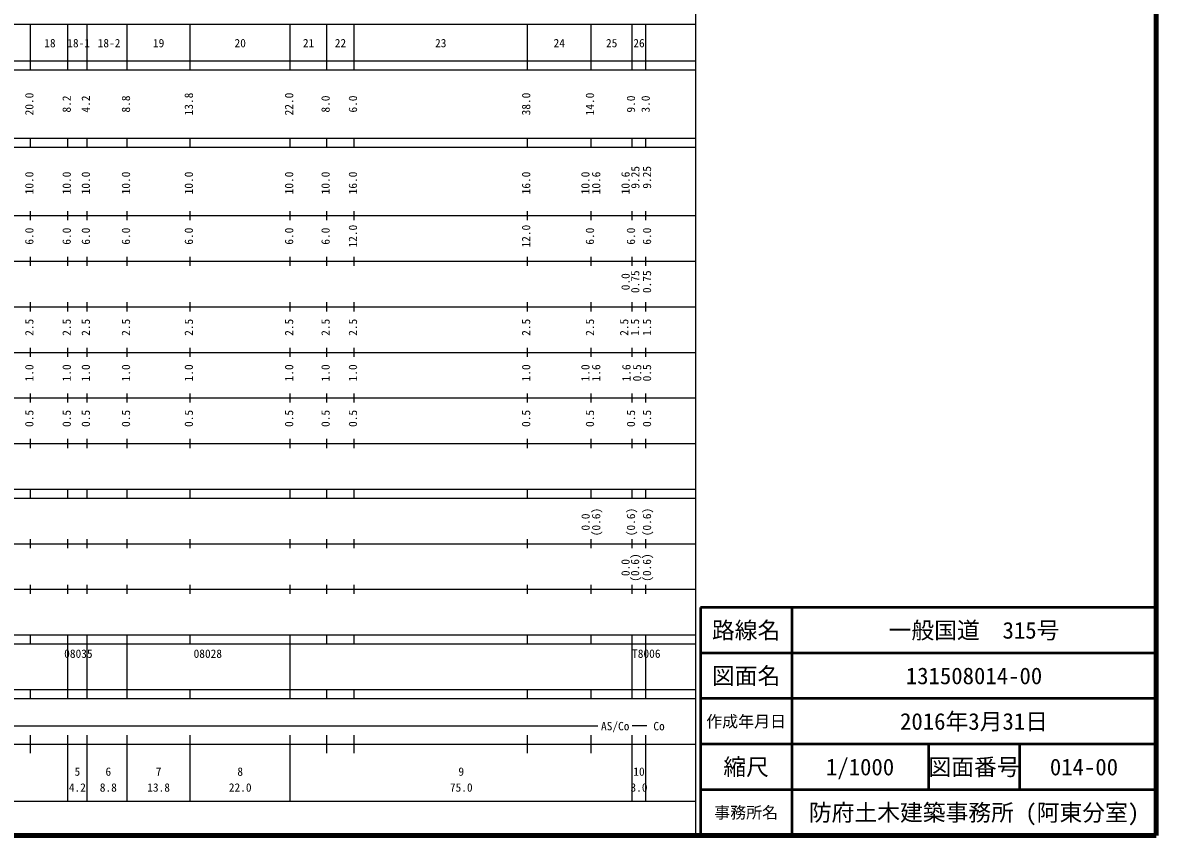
# Model space of a CAD drawing. Units: millimetres on the paper, enlarged 1000 times. Extents: x 40000 to 680000, y 20000 to 380000.
# Drawn here: x 431276 to 680000, y 20000 to 198357 of the extents above; entities that cross this region are included whole.
import ezdxf
from ezdxf.enums import TextEntityAlignment as Align

# ---------------------------------------------------------------- set-up
doc = ezdxf.new("R2010")
doc.units = ezdxf.units.MM
doc.header["$LTSCALE"] = 1000
for name, color, linetype, lineweight in [('M-TTL', 2, 'Continuous', 140), ('M-TTL-BAND', 7, 'Continuous', 25), ('M-TTL-FRAM', 2, 'Continuous', 50), ('M-TTL-LINE', 7, 'Continuous', 50)]:
    doc.layers.add(name, color=color, linetype=linetype, lineweight=lineweight)
doc.layers.add('M-TTL-TXT', color=7, linetype='Continuous')
doc.styles.add('ＭＳ ゴシック', font='')
doc.styles.get('ＭＳ ゴシック').set_extended_font_data('MS Gothic')

msp = doc.modelspace()

# ---------------------------------------------------------------- linework, layer by layer
at = {"layer": 'M-TTL'}
for p, q in [((680000, 20000), (680000, 380000)), ((40000, 20000), (680000, 20000))]:
    msp.add_line(p, q, dxfattribs=at)
at = {"layer": 'M-TTL-BAND'}
for p, q in [((579000, 20000), (579000, 370000)), ((68000, 198000), (579000, 198000)), ((433000, 188000), (433000, 198000)), ((441200, 188000), (441200, 198000)), ((445400, 188000), (445400, 198000)), ((454200, 188000), (454200, 198000)), ((468000, 188000), (468000, 198000)), ((490000, 188000), (490000, 198000)), ((498000, 188000), (498000, 198000)), ((504000, 188000), (504000, 198000)), ((542000, 188000), (542000, 198000)), ((556000, 188000), (556000, 198000)), ((565000, 188000), (565000, 198000)), ((568000, 188000), (568000, 198000)), ((40000, 190000), (579000, 190000)), ((40000, 188000), (579000, 188000)), ((40000, 173000), (579000, 173000)), ((433000, 171000), (433000, 173000)), ((441200, 171000), (441200, 173000)), ((445400, 171000), (445400, 173000)), ((454200, 171000), (454200, 173000)), ((468000, 171000), (468000, 173000)), ((490000, 171000), (490000, 173000)), ((498000, 171000), (498000, 173000)), ((504000, 171000), (504000, 173000)), ((542000, 171000), (542000, 173000)), ((556000, 171000), (556000, 173000)), ((565000, 171000), (565000, 173000)), ((568000, 171000), (568000, 173000)), ((40000, 171000), (579000, 171000)), ((433000, 155000), (433000, 157000)), ((441200, 155000), (441200, 157000)), ((445400, 155000), (445400, 157000)), ((454200, 155000), (454200, 157000)), ((468000, 155000), (468000, 157000)), ((490000, 155000), (490000, 157000)), ((498000, 155000), (498000, 157000)), ((504000, 155000), (504000, 157000)), ((542000, 155000), (542000, 157000)), ((556000, 155000), (556000, 157000)), ((565000, 155000), (565000, 157000)), ((568000, 155000), (568000, 157000)), ((40000, 156000), (579000, 156000)), ((433000, 145000), (433000, 147000)), ((441200, 145000), (441200, 147000)), ((445400, 145000), (445400, 147000)), ((454200, 145000), (454200, 147000)), ((468000, 145000), (468000, 147000)), ((490000, 145000), (490000, 147000)), ((498000, 145000), (498000, 147000)), ((504000, 145000), (504000, 147000)), ((542000, 145000), (542000, 147000)), ((556000, 145000), (556000, 147000)), ((565000, 145000), (565000, 147000)), ((568000, 145000), (568000, 147000)), ((46000, 146000), (579000, 146000)), ((433000, 135000), (433000, 137000)), ((441200, 135000), (441200, 137000)), ((445400, 135000), (445400, 137000)), ((454200, 135000), (454200, 137000)), ((468000, 135000), (468000, 137000)), ((490000, 135000), (490000, 137000)), ((498000, 135000), (498000, 137000)), ((504000, 135000), (504000, 137000)), ((542000, 135000), (542000, 137000)), ((556000, 135000), (556000, 137000)), ((565000, 135000), (565000, 137000)), ((568000, 135000), (568000, 137000)), ((52000, 136000), (579000, 136000)), ((433000, 125000), (433000, 127000)), ((441200, 125000), (441200, 127000)), ((445400, 125000), (445400, 127000)), ((454200, 125000), (454200, 127000)), ((468000, 125000), (468000, 127000)), ((490000, 125000), (490000, 127000)), ((498000, 125000), (498000, 127000)), ((504000, 125000), (504000, 127000)), ((542000, 125000), (542000, 127000)), ((556000, 125000), (556000, 127000)), ((565000, 125000), (565000, 127000)), ((568000, 125000), (568000, 127000)), ((46000, 126000), (579000, 126000)), ((433000, 115000), (433000, 117000)), ((441200, 115000), (441200, 117000)), ((445400, 115000), (445400, 117000)), ((454200, 115000), (454200, 117000)), ((468000, 115000), (468000, 117000)), ((490000, 115000), (490000, 117000)), ((498000, 115000), (498000, 117000)), ((504000, 115000), (504000, 117000)), ((542000, 115000), (542000, 117000)), ((556000, 115000), (556000, 117000)), ((565000, 115000), (565000, 117000)), ((568000, 115000), (568000, 117000)), ((52000, 116000), (579000, 116000)), ((433000, 105000), (433000, 107000)), ((441200, 105000), (441200, 107000)), ((445400, 105000), (445400, 107000)), ((454200, 105000), (454200, 107000)), ((468000, 105000), (468000, 107000)), ((490000, 105000), (490000, 107000)), ((498000, 105000), (498000, 107000)), ((504000, 105000), (504000, 107000)), ((542000, 105000), (542000, 107000)), ((556000, 105000), (556000, 107000)), ((565000, 105000), (565000, 107000)), ((568000, 105000), (568000, 107000)), ((46000, 106000), (579000, 106000)), ((40000, 96000), (579000, 96000)), ((433000, 94000), (433000, 96000)), ((441200, 94000), (441200, 96000)), ((445400, 94000), (445400, 96000)), ((454200, 94000), (454200, 96000)), ((468000, 94000), (468000, 96000)), ((490000, 94000), (490000, 96000)), ((498000, 94000), (498000, 96000)), ((504000, 94000), (504000, 96000)), ((542000, 94000), (542000, 96000)), ((556000, 94000), (556000, 96000)), ((565000, 94000), (565000, 96000)), ((568000, 94000), (568000, 96000)), ((40000, 94000), (579000, 94000)), ((433000, 83000), (433000, 85000)), ((441200, 83000), (441200, 85000)), ((445400, 83000), (445400, 85000)), ((454200, 83000), (454200, 85000)), ((468000, 83000), (468000, 85000)), ((490000, 83000), (490000, 85000)), ((498000, 83000), (498000, 85000)), ((504000, 83000), (504000, 85000)), ((542000, 83000), (542000, 85000)), ((556000, 83000), (556000, 85000)), ((565000, 83000), (565000, 85000)), ((568000, 83000), (568000, 85000)), ((49000, 84000), (579000, 84000)), ((433000, 73000), (433000, 75000)), ((441200, 73000), (441200, 75000)), ((445400, 73000), (445400, 75000)), ((454200, 73000), (454200, 75000)), ((468000, 73000), (468000, 75000)), ((490000, 73000), (490000, 75000)), ((498000, 73000), (498000, 75000)), ((504000, 73000), (504000, 75000)), ((542000, 73000), (542000, 75000)), ((556000, 73000), (556000, 75000)), ((565000, 73000), (565000, 75000)), ((568000, 73000), (568000, 75000)), ((40000, 74000), (579000, 74000)), ((40000, 64000), (579000, 64000)), ((433000, 62000), (433000, 64000)), ((441200, 62000), (441200, 64000)), ((445400, 62000), (445400, 64000)), ((454200, 62000), (454200, 64000)), ((468000, 62000), (468000, 64000)), ((490000, 62000), (490000, 64000)), ((498000, 62000), (498000, 64000)), ((504000, 62000), (504000, 64000)), ((542000, 62000), (542000, 64000)), ((556000, 62000), (556000, 64000)), ((565000, 62000), (565000, 64000)), ((568000, 62000), (568000, 64000)), ((40000, 62000), (579000, 62000)), ((441200, 52000), (441200, 62000)), ((445400, 52000), (445400, 62000)), ((454200, 52000), (454200, 62000)), ((490000, 52000), (490000, 62000)), ((565000, 52000), (565000, 62000)), ((568000, 52000), (568000, 62000)), ((40000, 52000), (579000, 52000)), ((40000, 50000), (579000, 50000)), ((433000, 50000), (433000, 52000)), ((441200, 50000), (441200, 52000)), ((445400, 50000), (445400, 52000)), ((454200, 50000), (454200, 52000)), ((468000, 50000), (468000, 52000)), ((490000, 50000), (490000, 52000)), ((498000, 50000), (498000, 52000)), ((504000, 50000), (504000, 52000)), ((542000, 50000), (542000, 52000)), ((556000, 50000), (556000, 52000)), ((565000, 50000), (565000, 52000)), ((568000, 50000), (568000, 52000)), ((71000, 44000), (557500, 44000)), ((568248, 44000), (565000, 44000)), ((40000, 40000), (579000, 40000)), ((433000, 38000), (433000, 42000)), ((441200, 27500), (441200, 42000)), ((445400, 27500), (445400, 42000)), ((454200, 27500), (454200, 42000)), ((468000, 27500), (468000, 42000)), ((490000, 27500), (490000, 42000)), ((498000, 38000), (498000, 42000)), ((504000, 38000), (504000, 42000)), ((542000, 38000), (542000, 42000)), ((556000, 38000), (556000, 42000)), ((565000, 27500), (565000, 42000)), ((568000, 27500), (568000, 42000)), ((68000, 27500), (579000, 27500))]:
    msp.add_line(p, q, dxfattribs=at)
at = {"layer": 'M-TTL-FRAM'}
for p, q in [((680000, 70000), (580000, 70000)), ((580000, 70000), (580000, 20000))]:
    msp.add_line(p, q, dxfattribs=at)
at = {"layer": 'M-TTL-LINE'}
for p, q in [((600000, 70000), (600000, 20000)), ((680000, 60000), (580000, 60000)), ((680000, 50000), (580000, 50000)), ((680000, 40000), (580000, 40000)), ((630000, 40000), (630000, 30000)), ((650000, 40000), (650000, 30000)), ((680000, 30000), (580000, 30000))]:
    msp.add_line(p, q, dxfattribs=at)

# ---------------------------------------------------------------- texts
at = {"layer": 'M-TTL-BAND', "style": 'ＭＳ ゴシック'}
for s, p in [('18', (437260, 192405)), ('18-1', (443553, 192405)), ('18-2', (450224, 192405)), ('19', (461100, 192405)), ('20', (479000, 192405)), ('21', (494000, 192405)), ('22', (501000, 192405)), ('23', (523000, 192405)), ('24', (549000, 192405)), ('25', (560500, 192405)), ('26', (566500, 192405)), ('AS/Co', (561279, 42500)), ('Co', (570899, 42500)), ('5', (443276, 32523)), ('6', (450066, 32523)), ('7', (461100, 32523)), ('8', (479000, 32523)), ('9', (527500, 32523)), ('10', (566500, 32523)), ('4.2', (443276, 29033)), ('8.8', (450066, 29033)), ('13.8', (461100, 29033)), ('22.0', (479000, 29033)), ('75.0', (527500, 29033)), ('3.0', (566500, 29033))]:
    msp.add_text(s, height=1833, dxfattribs=at).set_placement(p, align=Align.BOTTOM_CENTER)
for s, p in [('20.0', (434186, 180500)), ('8.2', (442386, 180500)), ('4.2', (446586, 180500)), ('8.8', (455386, 180500)), ('13.8', (469186, 180500)), ('22.0', (491186, 180500)), ('8.0', (499186, 180500)), ('6.0', (505186, 180500)), ('38.0', (543186, 180500)), ('14.0', (557186, 180500)), ('9.0', (566186, 180500)), ('3.0', (569407, 180500)), ('9.25', (567147, 164406)), ('9.25', (569702, 164406)), ('10.0', (434186, 163174)), ('10.0', (442386, 163174)), ('10.0', (446586, 163174)), ('10.0', (455386, 163174)), ('10.0', (469186, 163174)), ('10.0', (491186, 163174)), ('10.0', (499186, 163174)), ('16.0', (505186, 163174)), ('16.0', (543186, 163174)), ('10.0', (556186, 163174)), ('10.6', (558556, 163174)), ('10.6', (565000, 163174)), ('6.0', (434186, 151500)), ('6.0', (442386, 151500)), ('6.0', (446586, 151500)), ('6.0', (455386, 151500)), ('6.0', (469186, 151500)), ('6.0', (491186, 151500)), ('6.0', (499186, 151500)), ('12.0', (505186, 151500)), ('12.0', (543186, 151500)), ('6.0', (557186, 151500)), ('6.0', (566186, 151500)), ('6.0', (569702, 151500)), ('0.0', (565006, 141500)), ('0.75', (567130, 141500)), ('0.75', (569702, 141500)), ('2.5', (434186, 131500)), ('2.5', (442386, 131500)), ('2.5', (446586, 131500)), ('2.5', (455386, 131500)), ('2.5', (469186, 131500)), ('2.5', (491186, 131500)), ('2.5', (499186, 131500)), ('2.5', (505186, 131500)), ('2.5', (543186, 131500)), ('2.5', (557186, 131500)), ('2.5', (564701, 131500)), ('1.5', (567071, 131500)), ('1.5', (569702, 131500)), ('1.0', (434186, 121500)), ('1.0', (442386, 121500)), ('1.0', (446586, 121500)), ('1.0', (455386, 121500)), ('1.0', (469186, 121500)), ('1.0', (491186, 121500)), ('1.0', (499186, 121500)), ('1.0', (505186, 121500)), ('1.0', (543186, 121500)), ('1.0', (556186, 121500)), ('1.6', (558556, 121500)), ('1.6', (565186, 121500)), ('0.5', (567556, 121500)), ('0.5', (569702, 121500)), ('0.5', (434186, 111500)), ('0.5', (442386, 111500)), ('0.5', (446586, 111500)), ('0.5', (455386, 111500)), ('0.5', (469186, 111500)), ('0.5', (491186, 111500)), ('0.5', (499186, 111500)), ('0.5', (505186, 111500)), ('0.5', (543186, 111500)), ('0.5', (557186, 111500)), ('0.5', (566186, 111500)), ('0.5', (569702, 111500)), ('0.0', (556234, 88764)), ('(0.6)', (558556, 88764)), ('(0.6)', (566186, 88764)), ('(0.6)', (569702, 88764)), ('0.0', (564995, 78764)), ('(0.6)', (567085, 78764)), ('(0.6)', (569702, 78764))]:
    msp.add_text(s, height=1833, rotation=90, dxfattribs=at).set_placement(p, align=Align.BOTTOM_CENTER)
for s, p in [('08035', (440382, 58405)), ('08028', (468772, 58405)), ('T8006', (564984, 58405))]:
    msp.add_text(s, height=1833, dxfattribs=at).set_placement(p, align=Align.BOTTOM_LEFT)
at = {"layer": 'M-TTL-TXT', "style": 'ＭＳ ゴシック'}
for s, height, p in [('路線名', 3666, (590000, 65000)), ('路線名', 3666, (590000, 65000)), ('一般国道\u3000315号', 3666, (640000, 65000)), ('図面名', 3666, (590000, 55000)), ('図面名', 3666, (590000, 55000)), ('131508014-00', 3666, (640000, 55000)), ('2016年3月31日', 3666, (640000, 45000)), ('作成年月日', 2566, (590000, 45000)), ('作成年月日', 2566, (590000, 45000)), ('縮尺', 3666, (590000, 35000)), ('縮尺', 3666, (590000, 35000)), ('1/1000', 3666, (615000, 35000)), ('図面番号', 3666, (640000, 35000)), ('図面番号', 3666, (640000, 35000)), ('014-00', 3666, (664125, 35000)), ('防府土木建築事務所 (阿東分室)', 3666, (640000, 25000)), ('事務所名', 2566, (590000, 25000)), ('事務所名', 2566, (590000, 25000))]:
    msp.add_text(s, height=height, dxfattribs=at).set_placement(p, align=Align.MIDDLE_CENTER)

doc.saveas('drawing.dxf')
